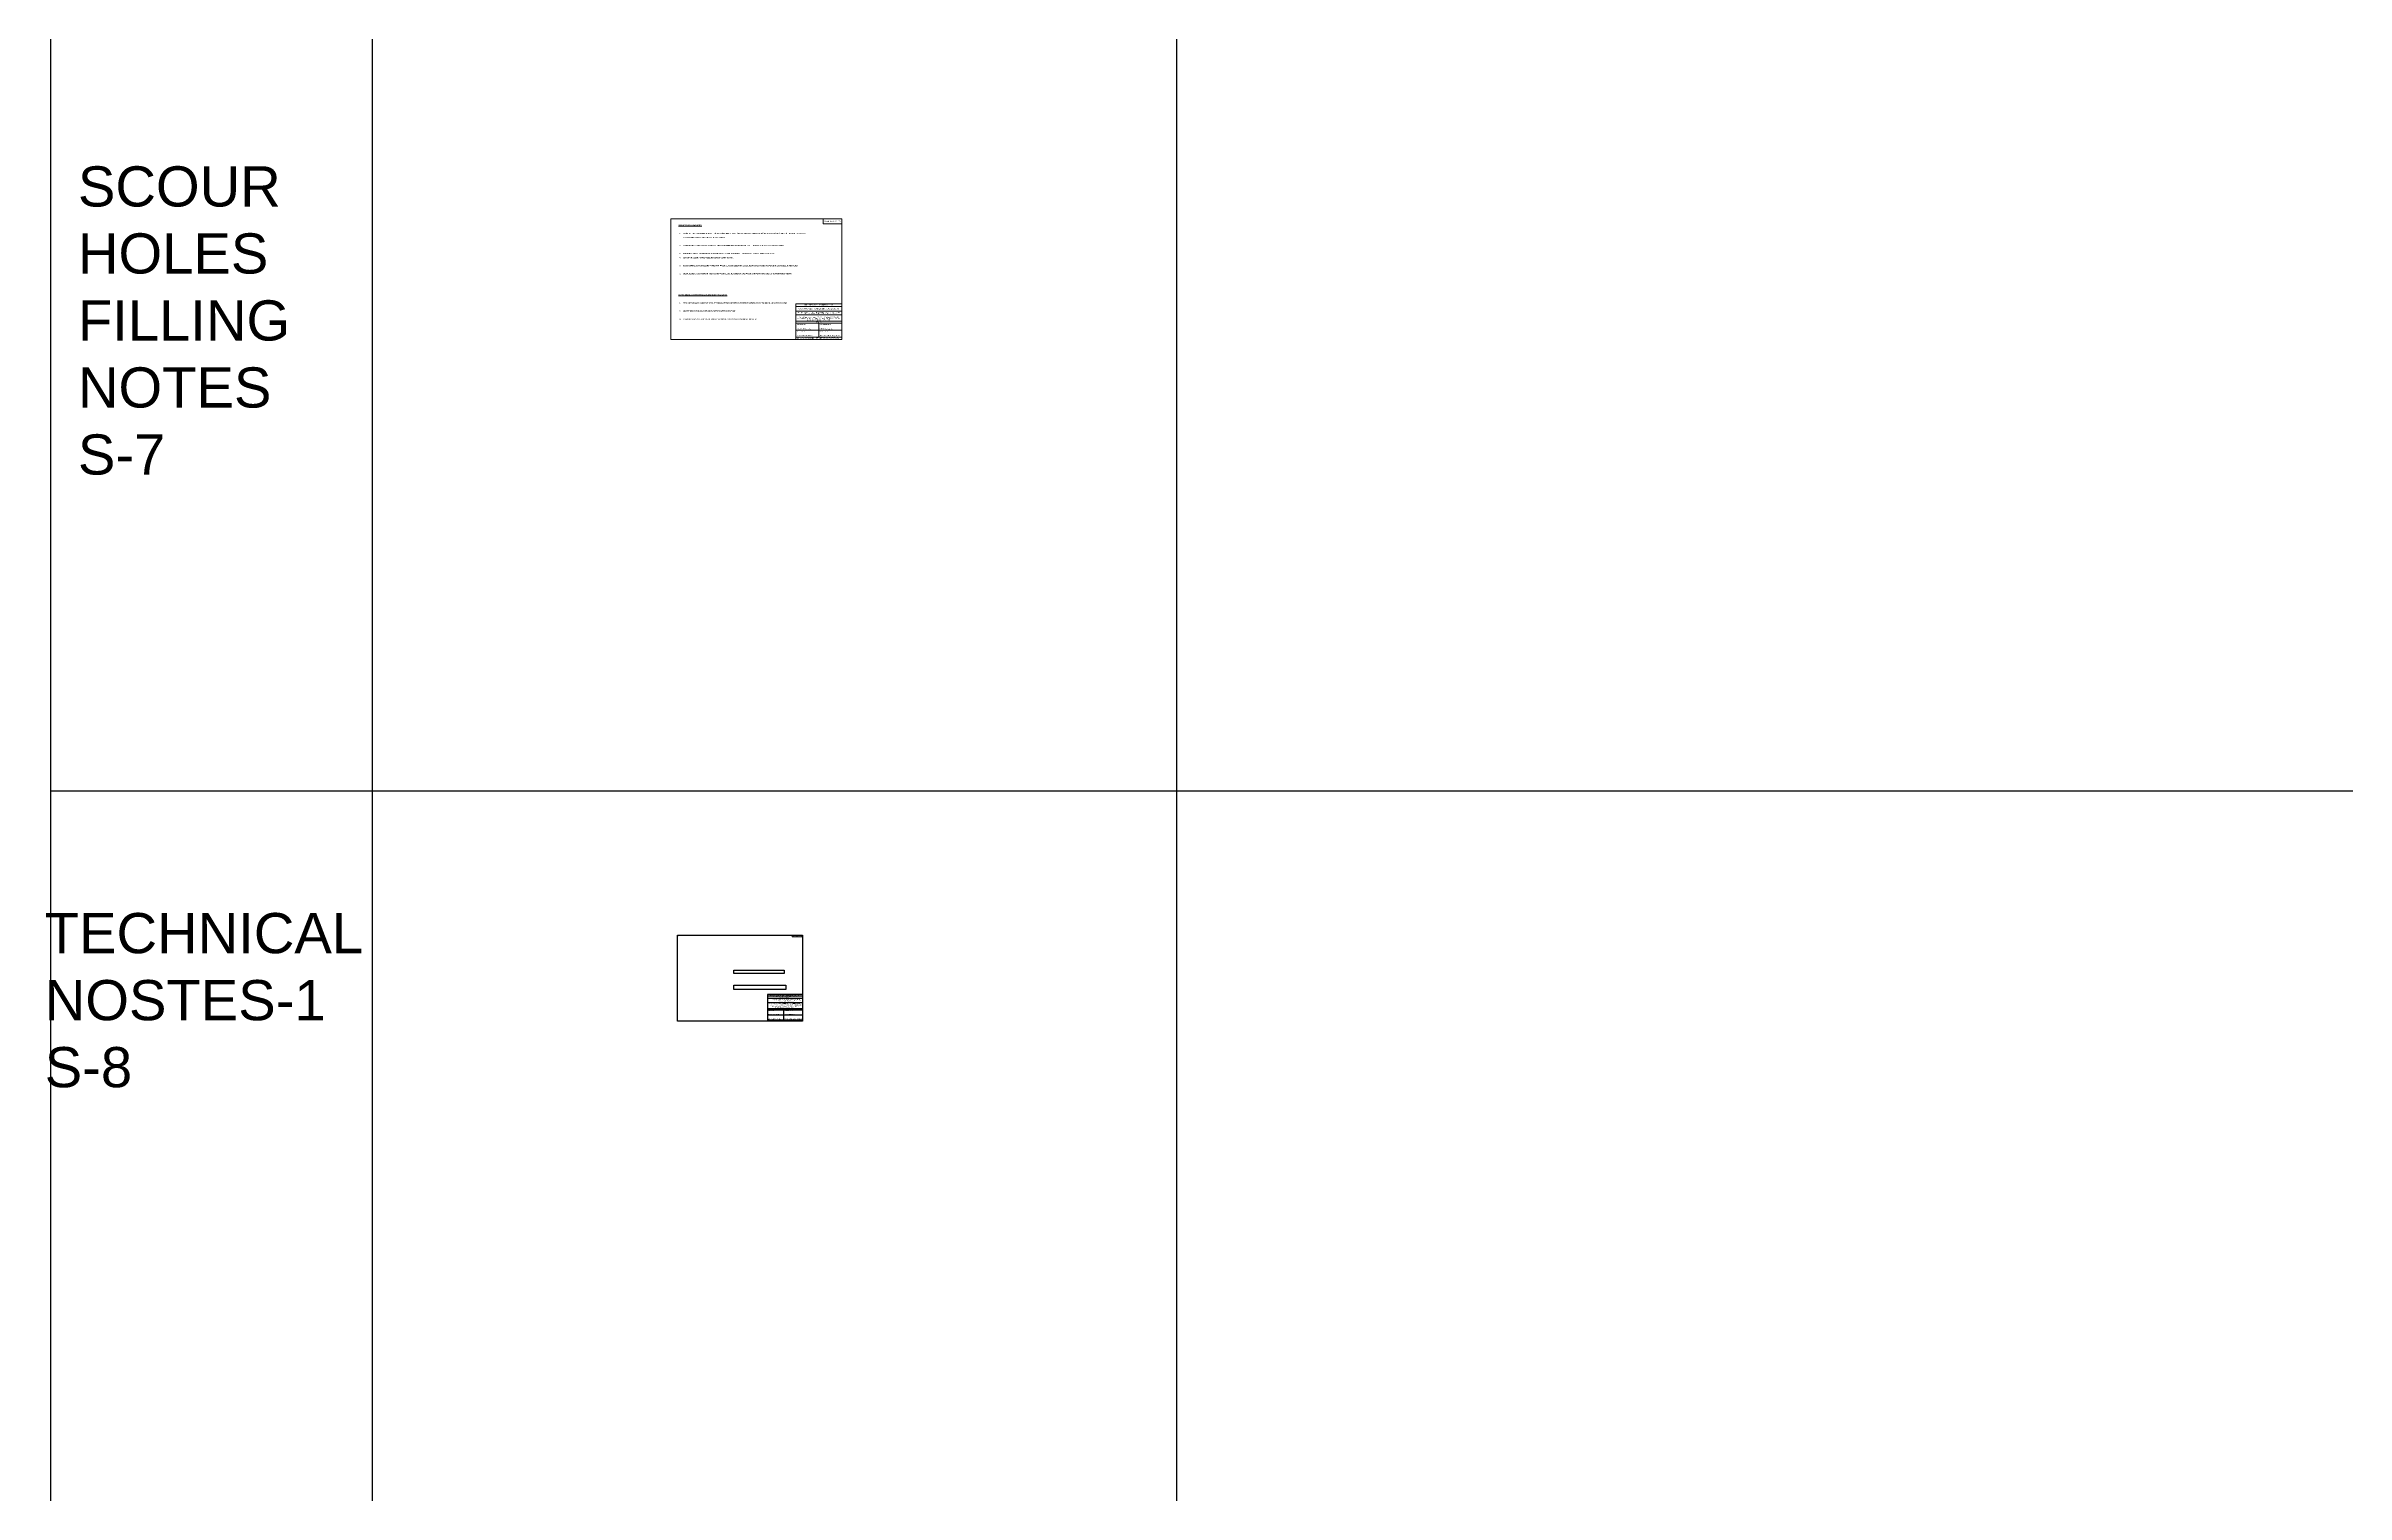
# Model space of a CAD drawing. Header units: inches. Extents: x -8940 to 26362, y -28010 to 990.
# Drawn here: x 3483 to 6343, y -11884 to -10083 of the extents above; entities that cross this region are included whole.
import ezdxf
from ezdxf.enums import TextEntityAlignment as Align

# ---------------------------------------------------------------- set-up
doc = ezdxf.new("R2010")
doc.units = ezdxf.units.IN
doc.header["$MEASUREMENT"] = 0
doc.layers.add('Construction Line', color=10, linetype='Continuous')
doc.layers.add('LINE', color=7, linetype='Continuous')
doc.layers.add('Layer1', color=7, linetype='Continuous', lineweight=13)
doc.layers.add('Long Section Labels', color=7, linetype='Continuous', lineweight=9)
doc.styles.add('Kazi_T_H', font='timesbd.ttf')
doc.styles.get("Standard").update_dxf_attribs({"font": 'arial.ttf'})

msp = doc.modelspace()

# ---------------------------------------------------------------- linework, layer by layer
at = {"color": 0, "linetype": 'Continuous', "lineweight": -3, "ltscale": 0.5}
msp.add_line((4270.096405, -11190.410045), (4270.096405, -11190.410045), dxfattribs=at)
for points in [[(4338.397846, -11233.009798), (4401.062958, -11233.009798), (4401.062958, -11236.856393), (4338.397846, -11236.856393)], [(4338.518059, -11251.325446), (4403.279568, -11251.325446), (4403.279568, -11257.029177), (4338.518059, -11257.029177)]]:
    msp.add_lwpolyline(points, close=True, dxfattribs=at)
at = {"layer": 'Construction Line'}
for p, q in [((3488.823672, 990.024943), (3488.823672, -28009.975057)), ((3888.823672, 990.024943), (3888.823672, -28009.975057)), ((4888.823672, 990.024943), (4888.823672, -28009.975057)), ((3488.823672, -11009.975057), (26362.295749, -11009.975057))]:
    msp.add_line(p, q, dxfattribs=at)
at = {"layer": 'LINE', "color": 0, "linetype": 'ByBlock', "lineweight": -3, "ltscale": 0.5}
for p, q in [((4424.027464, -11263.006945), (4380.35359, -11263.006945)), ((4380.35359, -11263.006945), (4380.35359, -11296.335181)), ((4424.027464, -11265.003224), (4380.35359, -11265.003224)), ((4424.027464, -11273.57799), (4380.35359, -11273.57799)), ((4424.089028, -11268.185107), (4380.415153, -11268.185107)), ((4424.089028, -11280.727185), (4380.415153, -11280.727185)), ((4424.089028, -11282.704075), (4380.415153, -11282.704075)), ((4380.415153, -11288.564762), (4424.089028, -11288.564762)), ((4380.415153, -11294.425448), (4424.089028, -11294.425448)), ((4397.992413, -11296.335181), (4397.992413, -11294.425448)), ((4400.745969, -11294.425448), (4400.745969, -11282.704075))]:
    msp.add_line(p, q, dxfattribs=at)
msp.add_lwpolyline([(4268.556698, -11189.27683), (4424.027464, -11189.27683), (4424.027464, -11296.335181), (4268.556698, -11296.335181)], close=True, dxfattribs=at)
at = {"layer": 'LINE', "color": 7, "lineweight": 13, "ltscale": 0.5}
msp.add_lwpolyline([(4424.027464, -11189.27683), (4410.811814, -11189.27683), (4410.811814, -11191.310504), (4424.027464, -11191.310504)], close=True, dxfattribs=at)
at = {"layer": 'Long Section Labels'}
for points in [[(4260.323826, -10298.301541), (4472.706114, -10298.301541), (4472.706114, -10448.477057), (4260.323826, -10448.477057)], [(4449.344062, -10298.301541), (4472.706114, -10298.301541), (4472.706114, -10304.67301), (4449.344062, -10304.67301)]]:
    msp.add_lwpolyline(points, close=True, dxfattribs=at)
for points in [[(4415.362896, -10448.477057), (4415.362896, -10403.876777), (4472.706114, -10403.876777)], [(4415.362896, -10407.487276), (4472.706114, -10407.487276)], [(4415.362896, -10413.009215), (4472.706114, -10413.009215)], [(4415.362896, -10417.894008), (4472.706114, -10417.894008)], [(4415.362896, -10425.752152), (4472.706114, -10425.752152)], [(4415.362896, -10428.30074), (4472.706114, -10428.30074)], [(4415.362896, -10437.008414), (4472.706114, -10437.008414)], [(4444.034505, -10428.30074), (4444.034505, -10445.716088)], [(4415.362896, -10445.716088), (4472.706114, -10445.716088)], [(4436.601125, -10445.716088), (4436.601125, -10448.477057)]]:
    msp.add_lwpolyline(points, dxfattribs=at)

# ---------------------------------------------------------------- texts
at = {"layer": 'Construction Line', "char_height": 50, "attachment_point": 1}
for s, insert in [('SCOUR HOLES FILLING NOTES S-7', (3522.873495, -10233.020245)), ('TECHNICAL NOSTES-1 S-8', (3481.618904, -11161.739845))]:
    msp.add_mtext_dynamic_manual_height_columns(s, width=186.33768321, gutter_width=1, heights=[0], dxfattribs=dict(at, insert=insert))
at = {"layer": 'Layer1', "char_height": 1.5, "attachment_point": 1, "line_spacing_factor": 2}
for s, width, insert in [('\\A1;{\\fCambria|b1|i0|c0|p18;\\LSCOUR HOLE FILLING NOTES:\\P\\P\\pxi-3.00111,l3.73889,t3.73889;\\l1.^IPRIOR TO  DUMPING WORK FOR FILLING PRE-WORK MULTI BEAM SURVEY SHALL BE DONE. FROM THE SURVEY WORK 3D MAP OF RIVER BED PREFABLY IN STL FORMAT AND 2D MAP SHALL  BE PREPARED.\\P\\pi0,l0,tz;\\C7;           \\C256; \\P\\pi-3.00111,l3.73889,t3.73889;2.^IBASED ON MAP  AREAL EXTENT AND VOLUME REQUIREMENTS FOR SCOUR HOLE FILIIING SHALL BE CALCULATED PRECISELY. \\P\\pi0,l0,tz;\\P\\pi-3.00111,l3.73889,t3.73889;3.^ISCOUR HOLE SHALL BE FILLED BY DUMPING FROM BARGE. BARGE SHALL BE PRECISELY  POSITIONED BY RTK GPS.\\P4.^IRECORD OF FILLING WORK SHALL BE KEPT IN VIDEOGRAPHY . \\P\\pi0,l0,tz;\\P\\pi-3.00111,l3.73889,t3.73889;5.^IAFTER COMPLETION OF FILLING WORK POST WORK SHALL BE TAKEN BY MULTI BEAM BATHYMETRY SURVEY AND MAP SHALL BE PREPARED.^J \\P6.^IMEASUREMENT AND PAYMENT FOR FILLING WORK SHALL BE BASED ON PRE-WORK AND POST-WORK SURVEY AS MENTIONED ABOVE \\H1.0003x;.}', 158.92484684, (4269.708861, -10305.748736)), ('\\A1;{\\fCambria|b1|i0|c0|p18;\\LFILTER DRAIN CONSTRUCTION AND DITCH FILLLING NOTES:\\P\\P\\pxi-3.00111,l3.73889,t3.73889;\\l1.^IFIELD OFFICE SHALL CONDUCT ARIAL PHOTOGRAMETRY SURVEY FOR PROPER PLANNING OF FILTER DRAIN AND DITCH FILLING.\\P\\pi0,l0,tz;\\C7;           \\C256; \\P\\pi-3.00111,l3.73889,t3.73889;2.^ISURVEY REPORT SHALL CONTAIN FEARTURES WITH ELEVATION \\P\\pi0,l0,tz;\\P\\pi-3.00111,l3.73889,t3.73889;3.^IBASED ON SURVEY REPORT PLAN  FOR FILTER DRAIN AND DITCH FILLING SHALL BE MADE}', 139.72480129, (4269.708861, -10392.338912))]:
    msp.add_mtext_dynamic_manual_height_columns(s, width=width, gutter_width=1, heights=[82.124562], dxfattribs=dict(at, insert=insert))
at = {"layer": 'LINE', "color": 0, "linetype": 'ByBlock', "lineweight": -3, "ltscale": 0.5}
for s, height, p in [('BANGLADESH  WATER  DEVELOPMENT  BOARD', 1.14775954, (4401.945369, -11264.474222)), ('OFFICE OF THE SUPERINTENDING ENGINEER', 0.95730547, (4402.240734, -11266.182785)), ('DESIGN CIRCLE-5', 0.95730547, (4401.252458, -11267.694924))]:
    msp.add_text(s, height=height, dxfattribs=at).set_placement(p, align=Align.CENTER)
for s, p in [('DATE: 00-00-2025', (4380.566893, -11295.9806)), ('DWG NO.: DC-5-0000-03/33', (4398.607879, -11295.857748))]:
    msp.add_text(s, height=1.19358267, dxfattribs=at).set_placement(p)
at = {"layer": 'LINE', "lineweight": 50, "ltscale": 0.5, "style": 'Kazi_T_H'}
for s, p in [('(SHAMMI AKHTER), SDE', (4380.738821, -11288.232498)), ('(MST. TASMEM JAHAN), EE', (4380.756549, -11293.936225)), ('(JAKARIA PERVEZ), SE ', (4400.901785, -11288.236655)), ('(MD. MAHFUZUR RAHMAN), CE, DESIGN ', (4401.147824, -11294.030321))]:
    msp.add_text(s, height=0.75531277, dxfattribs=at).set_placement(p)
at = {"layer": 'LINE', "color": 0, "linetype": 'ByBlock', "lineweight": -3, "ltscale": 0.5, "style": 'Kazi_T_H'}
for s, p in [('DESIGNED BY:', (4380.868447, -11283.68867)), ('CHECKED BY :', (4380.868447, -11289.549357)), ('APPROVED BY :', (4401.09761, -11289.549357)), ('RECOMMENDED BY:', (4401.09761, -11283.68867))]:
    msp.add_text(s, height=0.70328239, dxfattribs=at).set_placement(p)
at = {"layer": 'LINE', "lineweight": 50, "ltscale": 0.5}
msp.add_text('NOTES', height=1.1487666, dxfattribs=at).set_placement((4400.695204, -11282.261032), align=Align.CENTER)
at = {"layer": 'LINE', "color": 7, "lineweight": 13, "ltscale": 0.5, "insert": (4411.518208, -11189.608797), "char_height": 1.00589809, "width": 13.82416871, "attachment_point": 1}
msp.add_mtext('{\\fTimes New Roman|b1|i0|c0|p18;Sheet No. 08 of 20}', dxfattribs=at)
at = {"layer": 'LINE', "color": 0, "linetype": 'ByBlock', "lineweight": -3, "ltscale": 0.5, "attachment_point": 2}
for s, insert, char_height, width in [('Design of Protective Work along the R/B of Padma River from \\PKM 6.720 to KM 15.720=9.000 KM at Talbaria, Baruipara and Bahalbaria union, Upazila: Mirpur, District: Kushtia\\PKushtia WD Division, BWDB, Kushtia.', (4402.385372, -11273.86036), 1.053036015, 45.64570872), ('\\pt3.494;"Protection of Talbaria area of Mirpur Upazila & Kamorkandi \\Parea of Shelaidah Union of Kumarkhali Upazila in Kushtia District \\Pfrom the erosion of Padma River"', (4403.488224, -11268.830345), 0.91901325, 44.69412827)]:
    msp.add_mtext(s, dxfattribs=dict(at, insert=insert, char_height=char_height, width=width))
at = {"layer": 'Long Section Labels'}
for s, insert, char_height, width, attachment_point in [('Sheet No:07 OF 20', (4461.025088, -10301.487276), 1.6990583, 23.44633487, 5), ('Design of Protective Work along the R/B of Padma River from KM 6.720 to KM 15.720=9.000 KM at Talbaria, Baruipara and Bahalbaria union, Upazila: Mirpur, District: Kushtia Kushtia O & M Division, BWDB, Kushtia.', (4444.034505, -10422.460227), 1, 57.34321779, 5), ('Protection of Talbaria area of Mirpur Upazila & Kamorkandi area of Shelaidah Union of Kumarkhali Upazila in Kushtia District from the erosion of Padma River', (4444.034505, -10415.557803), 1, 59.46704067, 5), ('CHECKED BY:^J^J^J(MST.TASMEM JAHAN),EE', (4417.486719, -10441.043677), 1.06191144, 29.73352034, 4), ('DESIGNED BY:^J^J^J(SHAMMI AKHTER),SDE', (4417.486719, -10432.548386), 1.06191144, 29.73352034, 4), ('NOTES', (4444.034505, -10427.026446), 1.486676, 59.46704067, 5), ('APPROVED BY:^J^J^J(MD. MAHFUZUR RAHMAN),CE,DESIGN', (4445.096416, -10441.043677), 1.06191144, 29.73352034, 4), ('RECOMMENDED BY:^J^J^J(JAKARIA PERVEZ),SE', (4445.096416, -10432.548386), 1.06191144, 29.73352034, 4), ('DATE:XX-XX-XXXX', (4425.98201, -10446.88419), 1.48667602, 29.73352034, 5), ('Drawing No:DC-5-XXXX-XX/XX', (4454.653619, -10446.88419), 1.48667602, 46.72410339, 5)]:
    msp.add_mtext(s, dxfattribs=dict(at, insert=insert, char_height=char_height, width=width, attachment_point=attachment_point))
at = {"layer": 'Long Section Labels', "char_height": 1.48667602, "attachment_point": 5}
for s, insert in [('Office of The Superintending Enginner,Design Circle-5', (4444.034505, -10410.248245)), ('Bangladesh Water Development Board', (4444.034505, -10405.469644))]:
    msp.add_mtext(s, dxfattribs=dict(at, insert=insert))

doc.saveas('drawing.dxf')
